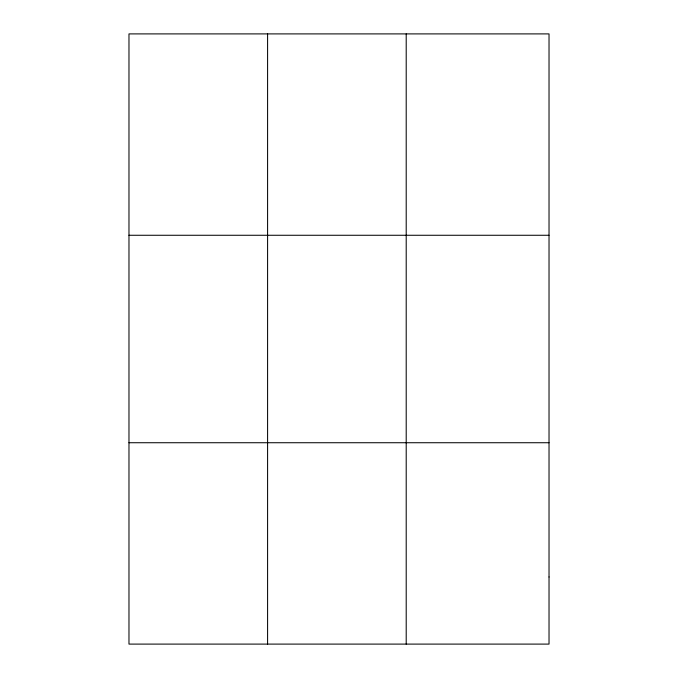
<?xml version="1.0" encoding="UTF-8"?>
<svg xmlns="http://www.w3.org/2000/svg" width="678" height="678" viewBox="0 0 678 678"><rect width="100%" height="100%" fill="white"/><g stroke="black" fill="none" stroke-linecap="round" stroke-linejoin="round"><path stroke-width="1.02" d="M267.59 644.1L267.59 33.9M406.207 644.1L406.207 33.9M128.973 235.266L549.027 235.266M128.973 442.734L549.027 442.734M549.027 576.978L549.027 644.1L128.973 644.1L128.973 33.9L549.027 33.9L549.027 576.978"/></g></svg>
